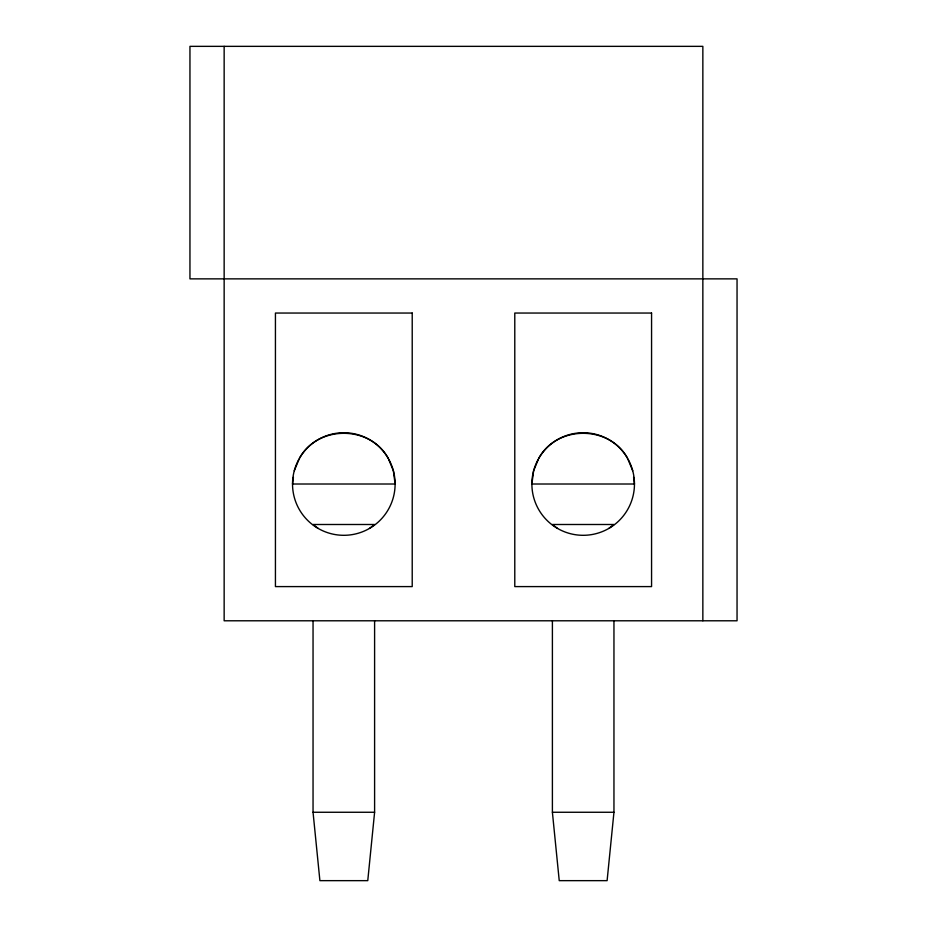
<?xml version="1.0" encoding="UTF-8"?>
<svg xmlns="http://www.w3.org/2000/svg" width="927" height="927" viewBox="0 0 927 927"><rect width="100%" height="100%" fill="white"/><g stroke="black" fill="none" stroke-linecap="round" stroke-linejoin="round"><path stroke-width="1.39" d="M374.601 620.789L374.601 812.261L367.764 880.65L319.896 880.65L313.048 812.261L313.048 620.789M613.952 620.789L613.952 812.261L607.104 880.65L559.236 880.65L552.399 812.261L552.399 620.789M293.407 477.382L292.538 484.01L395.111 484.01L393.372 470.742L388.761 459.607M294.288 470.742L298.9 459.607M538.239 459.607L533.628 470.742L531.889 484.01L634.462 484.01L633.593 477.382M299.409 458.367C317.37 424.972 370.279 424.972 388.239 458.367M538.761 458.367C556.721 424.972 609.63 424.972 627.591 458.367M369.467 528.436L374.601 524.497L313.048 524.497L318.181 528.436A51.286 51.286 0 0 0 395.111 484.01A51.286 51.286 0 0 0 318.181 439.595A51.286 51.286 0 0 0 318.181 528.436M608.819 528.436L613.952 524.497L552.399 524.497L557.533 528.436A51.286 51.286 0 0 0 634.462 484.01A51.286 51.286 0 0 0 557.533 439.595A51.286 51.286 0 0 0 557.533 528.436M313.048 812.261L374.601 812.261M552.399 812.261L613.952 812.261M628.1 459.607L632.712 470.742M702.851 620.789L702.851 46.35L189.954 46.35L189.954 278.865L737.046 278.865L737.046 620.789L224.149 620.789L224.149 46.35M412.214 313.048L275.435 313.048L275.435 586.594L412.214 586.594L412.214 313.048M651.565 313.048L514.786 313.048L514.786 586.594L651.565 586.594L651.565 313.048"/></g></svg>
